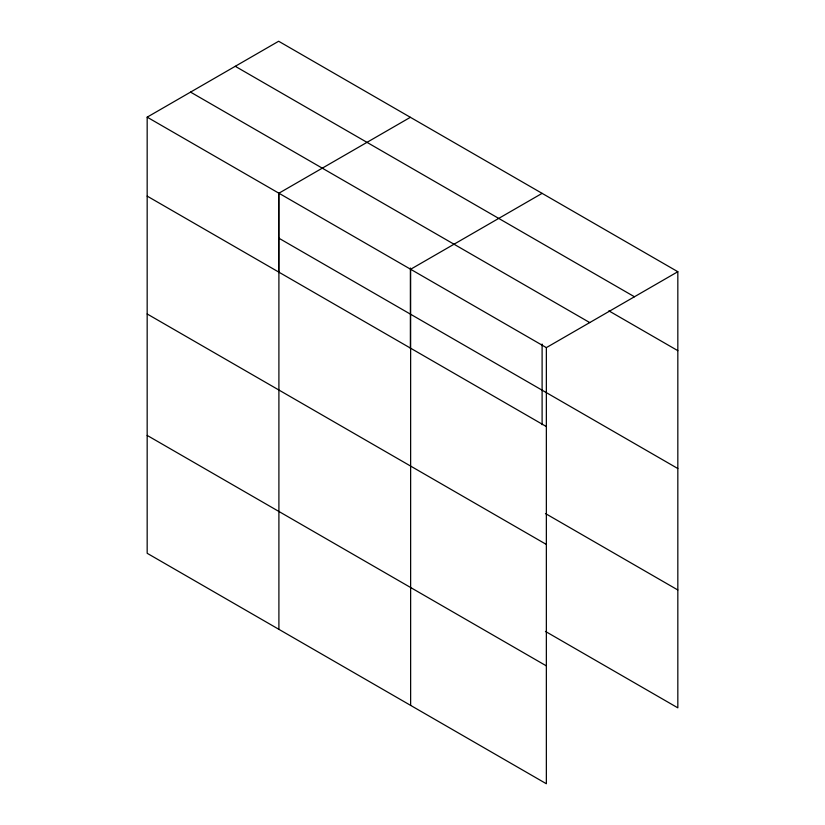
<?xml version="1.0" encoding="UTF-8"?>
<svg xmlns="http://www.w3.org/2000/svg" width="825" height="825" viewBox="0 0 825 825"><rect width="100%" height="100%" fill="white"/><g stroke="black" fill="none" stroke-linecap="round" stroke-linejoin="round"><path stroke-width="1.24" d="M278.644 272.58L278.644 193.225M147.17 117.16L546.356 347.624L546.356 783.75L147.17 553.286L147.17 117.16L278.644 41.25L677.83 271.714L677.83 707.84L545.449 631.414M410.376 117.305L278.902 193.215L278.902 629.341M542.107 193.359L410.633 269.27L410.633 705.396M546.356 347.624L677.83 271.714M235.259 66.299L634.446 296.763M608.86 310.85L677.83 350.666M190.554 92.111L589.741 322.575M278.644 238.064L677.83 468.538M147.17 196.113L546.356 426.577M545.449 513.542L677.83 589.978M147.17 313.974L546.356 544.438M147.17 435.414L546.356 665.878M542.107 344.056L542.107 424.689M410.376 268.001L410.376 348.635"/></g></svg>
